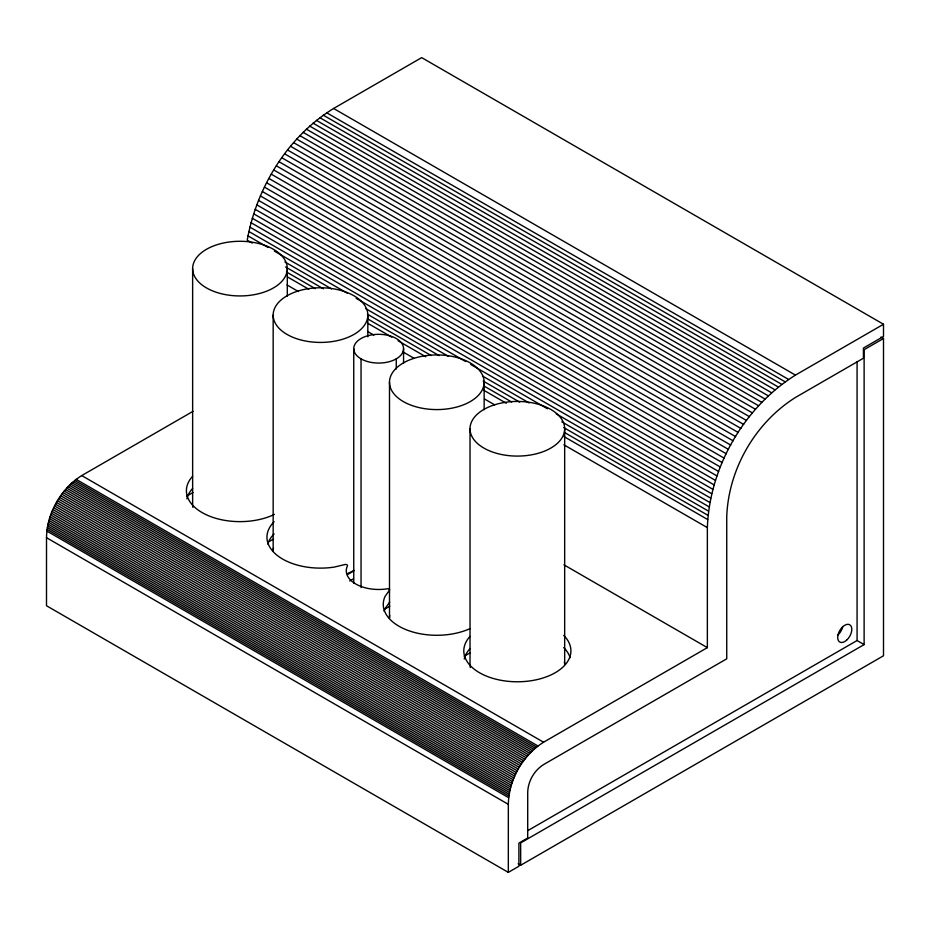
<?xml version="1.0" encoding="UTF-8"?>
<svg xmlns="http://www.w3.org/2000/svg" width="930" height="930" viewBox="0 0 930 930"><rect width="100%" height="100%" fill="white"/><g stroke="black" fill="none" stroke-linecap="round" stroke-linejoin="round"><path stroke-width="1.4" d="M193.022 411.327L81.724 475.579C60.869 488.738 46.93 512.988 46.512 537.703L46.5 605.744L508.326 872.375L518.894 866.272L518.905 843.092L527.705 838L527.717 793.743C527.461 781.909 534.146 770.121 544.329 764.135L726.737 658.824L726.737 516.894C728.341 469.232 755.334 422.476 795.813 397.25L863.424 358.224L863.424 348.053L883.5 336.462L883.5 324.256L421.674 57.625L333.603 108.473C287.498 136.908 256.668 187.349 247.229 240.184L252.263 243.09M508.326 872.375L508.338 804.334C508.757 779.631 522.695 755.369 543.562 742.21L707.358 647.64L707.358 527.635C709.625 466.906 743.965 407.433 795.429 375.104L883.5 324.256M186.779 496.12L193.01 492.516M268.561 541.888L273.536 539.016M347.541 574.554L353.76 570.962M349.726 580.983L353.493 578.797M384.88 609.045L389.856 606.174M520.661 865.26L883.5 655.778L883.5 338.497L864.121 349.68L864.121 644.595L520.661 842.882L520.661 865.26L518.138 863.807M464.163 656.255L470.382 652.662M527.45 830.827L857.076 640.526L864.121 644.595M880.989 337.044L883.5 338.497M333.603 108.473L795.429 375.104M326.697 112.774L788.524 379.405M323.256 115.146L785.083 381.788M319.827 117.668L781.653 384.311M316.421 120.342L778.247 386.973M313.038 123.144L774.876 389.786M309.702 126.085L771.528 392.727M306.389 129.154L768.215 395.796M303.122 132.351L764.948 398.982M299.902 135.664L761.728 402.306M296.728 139.093L758.566 405.736M293.624 142.639L755.451 409.27M290.567 146.277L752.405 412.908M287.591 150.021L749.417 416.652M284.673 153.857L746.499 420.488M281.837 157.775L743.663 424.406M279.081 161.774L740.908 428.416M276.408 165.854L738.234 432.485M273.827 170.004L735.653 436.635M271.328 174.201L733.154 440.843M268.933 178.467L730.759 445.098M266.631 182.78L728.469 449.411M264.445 187.128L726.272 453.77M262.353 191.522L724.179 458.153M260.377 195.939L722.203 462.57M258.517 200.38L720.343 467.011M256.761 204.833L718.588 471.464M255.134 209.297L716.96 475.928M253.623 213.761L715.449 480.392M252.239 218.225L714.066 484.856M250.972 222.665L712.81 489.296M249.845 227.094L711.671 493.725M248.845 231.489L710.671 498.131M247.973 235.86L268.107 247.485M274.397 251.123L347.378 293.252M356.19 298.344L465.674 361.549M470.708 364.455L547.468 408.77M556.268 413.862L709.799 502.491M284.975 261.981L331.533 288.87M365.513 308.481L448.574 356.434M482.542 376.046L529.1 402.934M561.825 421.825L709.055 506.827M285.626 266.991L323.384 288.788M367.42 314.224L439.158 355.632M483.193 381.056L519.684 402.132M563.731 427.556L708.451 511.105M286.417 271.955L315.351 288.66M368.21 319.176L431.125 355.504M483.984 386.02L511.663 401.993M564.522 432.508L707.974 515.336M287.335 276.849L308.725 289.195M367.873 323.349L391.774 337.148M398.075 340.775L425.754 356.76M483.647 390.182L506.292 403.26M564.173 436.682L707.637 519.51M287.056 284.987L298.391 291.52M367.594 331.475L373.895 335.114M402.829 351.819L414.164 358.364M484.623 399.051L494.69 404.864M563.906 444.819L707.358 527.635M563.906 564.812L707.358 647.64M81.724 475.579L543.562 742.21M76.121 479.334L537.947 745.965M74.737 480.426L536.564 747.057M73.365 481.566L535.192 748.208M72.005 482.775L533.832 749.406M70.657 484.03L532.483 750.661M69.332 485.332L531.158 751.975M68.018 486.692L529.856 753.323M66.739 488.099L528.566 754.73M65.472 489.54L527.31 756.183M64.24 491.04L526.066 757.671M63.031 492.575L524.857 759.206M61.857 494.144L523.683 760.775M60.706 495.748L522.544 762.379M59.601 497.387L521.428 764.018M58.52 499.05L520.347 765.681M57.474 500.747L519.312 767.378M56.474 502.467L518.312 769.098M55.521 504.211L517.347 770.842M54.603 505.967L516.429 772.609M53.719 507.745L515.557 774.388M52.894 509.535L514.72 776.178M52.103 511.337L513.93 777.98M51.371 513.151L513.197 779.782M50.673 514.964L512.511 781.595M50.034 516.778L511.872 783.42M49.453 518.603L511.279 785.234M48.906 520.416L510.744 787.047M48.43 522.218L510.256 788.849M47.988 524.009L509.826 790.651M47.616 525.799L509.442 792.43M47.291 527.566L509.117 794.197M47.023 529.321L508.85 795.952M46.814 531.042L508.64 797.684M46.512 537.703L508.338 804.334M857.076 361.596L857.076 640.526M564.673 428.753A47.325 27.319 0 0 1 493.679 452.422A47.325 27.319 0 0 1 493.679 405.096A47.325 27.319 0 0 1 564.673 428.753L564.673 664.683A47.325 27.319 0 0 0 564.417 661.835M484.146 382.265A47.325 27.319 0 0 1 413.153 405.922A47.325 27.319 0 0 1 413.153 358.596A47.325 27.319 0 0 1 484.146 382.265L484.146 409.758M470.022 428.753L470.022 664.683A47.325 27.319 0 0 0 470.278 667.531M403.562 348.68A24.912 14.38 0 0 1 366.199 361.142A24.912 14.38 0 0 1 366.199 336.23A24.912 14.38 0 0 1 403.562 348.68L403.562 363.153M396.273 358.852L396.273 368.989M389.496 382.265L389.496 618.194A47.325 27.319 0 0 1 389.751 615.335M367.827 315.107A47.325 27.319 0 0 1 296.833 338.764A47.325 27.319 0 0 1 296.833 291.439A47.325 27.319 0 0 1 367.827 315.107L367.827 336.811M361.049 358.852L361.049 587.539M353.749 348.68L353.749 583.168M287.3 268.607A47.325 27.319 0 0 1 216.306 292.276A47.325 27.319 0 0 1 216.306 244.95A47.325 27.319 0 0 1 287.3 268.607L287.3 296.112M273.164 315.107L273.164 551.037A47.325 27.319 0 0 1 273.432 548.177M192.638 268.607L192.638 504.537A47.325 27.319 0 0 0 192.894 507.396M842.754 626.495A9.963 5.754 -60 0 1 837.767 635.12M464.256 659.021A53.556 30.923 0 0 1 470.01 648.605M563.731 647.594A53.556 30.923 0 0 1 570.09 657.684M267.759 544.027A53.556 30.923 0 0 1 274.118 533.948M389.612 601.954A1.86 1.081 0 0 1 389.472 602.442L385.09 608.557A53.556 30.923 0 0 0 384.078 611.184M186.872 498.875A53.556 30.923 0 0 1 192.626 488.459M563.731 635.388A53.556 30.923 0 0 1 518.347 681.771A53.556 30.923 0 0 1 470.01 636.399M274.397 514.395A53.556 30.923 0 0 1 206.321 514.767A53.556 30.923 0 0 1 192.626 476.253M470.034 628.61A53.556 30.923 0 0 1 407.387 630.191A53.556 30.923 0 0 1 385.09 596.351L389.472 590.248A1.86 1.081 0 0 0 389.066 589.074A1.86 1.081 0 0 0 387.043 588.841A32.387 18.693 0 0 1 347.378 565.94A1.86 1.081 0 0 0 346.971 564.766A1.86 1.081 0 0 0 344.949 564.533L334.358 567.068A53.556 30.923 0 0 1 278.012 556.024A53.556 30.923 0 0 1 274.118 521.742M353.958 570.357A47.325 27.319 0 0 1 348.064 573.24M846.579 640.212A9.963 5.754 -60 0 0 849.729 624.774A9.963 5.754 -60 0 0 837.942 635.225A9.963 5.754 -60 0 0 846.579 640.212"/></g></svg>
